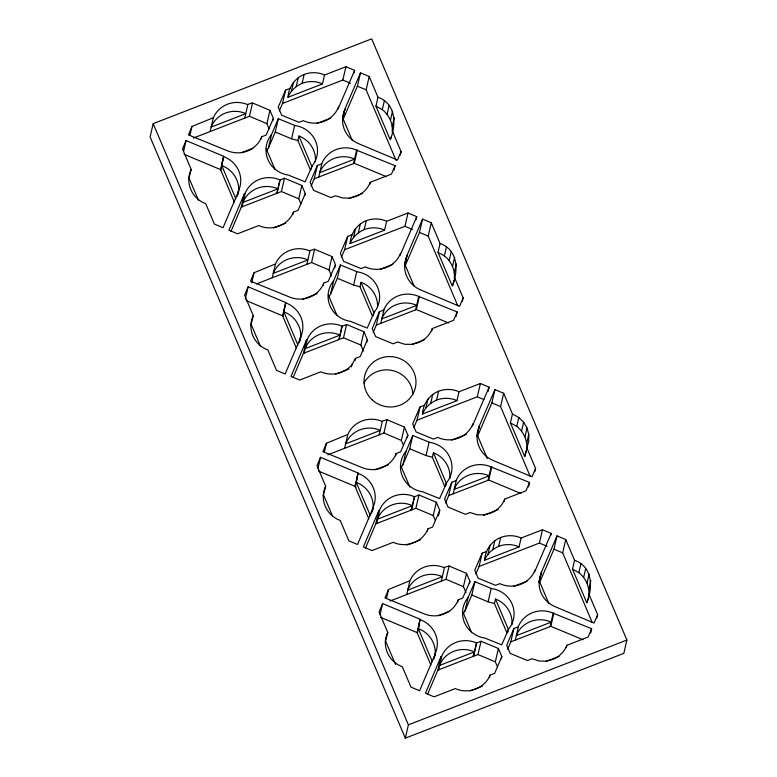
<?xml version="1.0" encoding="UTF-8"?>
<svg xmlns="http://www.w3.org/2000/svg" width="777" height="777" viewBox="0 0 777 777"><rect width="100%" height="100%" fill="white"/><g stroke="black" fill="none" stroke-linecap="round" stroke-linejoin="round"><path stroke-width="1.17" d="M322.484 83.906L287.995 97.29C290.413 90.89 295.872 86.033 302.107 83.343A26.029 25.175 13 0 1 321.989 83.615L322.484 83.906L324.533 75.029L345.92 66.725L354.633 70.396L354.118 72.611M287.995 97.29C288.578 87.286 294.745 78.137 304.157 74.466A26.029 25.175 13 0 1 324.038 74.747L324.533 75.029M384.576 230.157L350.087 243.541C352.505 237.15 357.964 232.284 364.19 229.603A26.029 25.175 13 0 1 384.081 229.875L384.576 230.157L386.625 221.29L408.012 212.985L416.725 216.657L415.957 219.978M350.087 243.541C350.66 233.547 356.837 224.398 366.239 220.726A26.029 25.175 13 0 1 386.13 220.998L386.625 221.29M456.954 400.66L422.465 414.044C424.883 407.653 430.341 402.787 436.577 400.097A26.029 25.175 13 0 1 456.458 400.378L456.954 400.66L459.003 391.783L480.39 383.488L489.102 387.16L488.082 391.589M422.465 414.044C423.047 404.05 429.215 394.901 438.626 391.229A26.029 25.175 13 0 1 458.508 391.501L459.003 391.783M519.046 546.921L484.557 560.304C486.975 553.914 492.433 549.048 498.659 546.357A26.029 25.175 13 0 1 518.55 546.639L519.046 546.921L521.095 538.043L542.482 529.749L551.194 533.411L550.679 535.635M484.557 560.304C485.13 550.31 491.307 541.151 500.709 537.48A26.029 25.175 13 0 1 520.6 537.762L521.095 538.043M235.829 198.718L221.843 165.773L222.853 159.596M297.912 344.978L283.926 312.033L284.945 305.856M370.299 515.472L356.313 482.527L357.323 476.35M432.381 661.732L418.395 628.787L419.415 622.61M153.176 123.64L150.097 136.956L405.322 738.15L623.824 653.36L626.903 640.044L371.678 38.85L153.176 123.64L408.391 724.834L405.322 738.15M183.489 151.641L186.053 140.55L223.621 156.264L220.814 170.212M189.918 135.344L191.968 126.466L213.393 117.686A26 25.146 13 0 1 247.3 104.497L252.535 102.962L269.949 110.324L273.387 118.405L272.873 120.62M188.724 179.099L191.21 169.493L182.517 148.961L186.053 140.55M210.149 131.536L213.219 118.221M234.333 202.059L220.551 169.58L223.621 156.264M244.736 118.114L247.805 104.798M193.376 138.044L249.456 116.278L252.535 102.962M237.063 196.484L238.792 190.19A26.029 25.175 13 0 0 224.718 157.051L223.893 156.896M237.752 194.697L238.345 190.938M230.983 231.361L241.307 207.119L244.376 193.803L245.347 192.813A25.971 25.126 13 0 1 279.225 179.662L279.866 180.031L284.489 178.234L301.855 185.47L305.283 193.551L304.769 195.775M245.153 193.502L242.084 206.808L242.269 206.119M261.101 139.034L261.616 136.82L266.152 135.052L273.387 118.405M269.027 128.691L266.88 123.64L269.949 110.324M267.016 150.155L268.473 147.853L271.542 134.547L278.331 118.706L295.114 125.583A25.816 24.971 13 0 1 312.208 165.851L305.138 181.837L288.403 175.087A25.816 24.971 13 0 1 271.309 134.819L271.542 134.547M268.473 147.853L275.252 132.022L278.331 118.706M279.302 110.878L282.527 103.448L285.596 90.132L290.044 88.413M291.433 91.132L293.483 82.265M245.328 299.009L248.145 286.81L285.713 302.525L282.906 316.472M296.231 86.548L298.281 77.671M251.758 282.711L254.06 272.727L275.485 263.947A26 25.146 13 0 1 309.382 250.757L314.627 249.223L332.041 256.585L335.47 264.666L334.702 267.997M302.107 83.343L304.157 74.466M279.866 180.031L276.787 193.347L276.146 192.978M277.059 193.24L280.138 179.924M310.324 169.774L297.892 140.501L291.569 138.811L294.638 125.495M241.307 207.119L281.41 191.55L284.489 178.234M250.816 325.349L253.302 315.753L244.609 295.221L248.145 286.81M297.892 140.501L298.922 136.062L299.563 136.237A25.816 24.971 13 0 1 315.384 161.752M272.241 277.797L275.311 264.481M292.929 214.326L293.434 212.111L298.096 210.305L305.283 193.551M300.922 203.836L298.786 198.786L301.855 185.47M311.004 169.677L311.771 166.356M296.425 348.31L282.634 315.841L285.713 302.525M311.101 186.15L314.238 178.817L317.317 165.501L321.804 163.762L321.999 163.063A26.029 25.175 13 0 1 355.944 149.893L395.075 165.686L394.056 170.124M318.735 177.078L321.804 163.762M282.527 103.448L342.842 80.041L345.92 66.725M337.927 109.227L354.633 70.396M306.828 264.374L309.897 251.058M342.54 119.211L344.842 109.227L360.479 72.853L369.192 76.525L377.991 97.242L375.942 106.109L390.239 139.802C396.416 124.728 396.212 103.662 377.991 97.242M342.482 119.415L344.842 109.227M256.575 283.867L311.548 262.539L314.627 249.223M343.191 119.231L357.401 86.169L360.479 72.853M299.145 342.744L300.884 336.451A26.029 25.175 13 0 0 286.81 303.302L285.975 303.156M299.844 340.957L300.427 337.199M293.075 377.622L303.389 353.37L306.468 340.064L307.43 339.073A25.971 25.126 13 0 1 341.307 325.922L341.948 326.291L346.581 324.495L363.947 331.73L367.375 339.811L366.861 342.035M307.245 339.763L304.166 353.069L304.361 352.379M396.144 160.567L366.122 89.831L369.192 76.525M323.193 285.295L323.708 283.071L328.244 281.313L335.47 264.666M331.546 275.961L328.972 269.901L332.041 256.585M353.525 163.588L356.604 150.272M314.238 178.817L354.254 163.296L357.333 149.99M328.506 297.426L330.555 294.114L333.634 280.798L340.423 264.967L357.206 271.843A25.816 24.971 13 0 1 374.3 312.101L367.22 328.098L350.485 321.348A25.816 24.971 13 0 1 333.391 281.08L333.634 280.798M330.555 294.114L337.344 278.273L340.423 264.967M341.394 257.138L344.619 249.708L347.688 236.393L352.136 234.673M392.249 131.954C393.133 123.368 388.966 114.918 382.303 109.615L384.343 100.748M353.525 237.393L355.575 228.525M358.323 232.809L360.373 223.931M369.697 184.547L370.202 182.323L391.482 174.067L395.075 165.686M387.092 114.345L389.141 105.468M341.948 326.291L338.879 339.607L338.238 339.238M364.19 229.603L366.239 220.726M339.151 339.5L342.22 326.185M390.491 120.085L392.54 111.208M372.416 316.035L359.984 286.762L353.652 285.072L356.73 271.756M303.389 353.37L343.502 337.81L346.581 324.495M392.249 126.466L394.298 117.599M317.958 468.405L320.522 457.313L358.09 473.028L355.283 486.965L356.119 487.121M359.984 286.762L361.014 282.323L361.655 282.498A25.816 24.971 13 0 1 377.544 306.925M324.388 452.097L326.437 443.23L347.863 434.45A26 25.146 13 0 1 381.769 421.26L387.004 419.726L404.419 427.088L407.857 435.169L407.342 437.383M351.457 366.861L351.971 364.636L355.526 358.372L360.188 356.556L367.375 339.811M400.33 155.002L401.097 151.67L392.288 130.934M323.193 495.852L325.68 486.247L316.987 465.714L320.522 457.313M355.011 360.586L355.526 358.372M363.442 351.107L360.868 345.046L363.947 331.73M373.096 315.938L373.863 312.607M344.619 448.29L347.688 434.984M373.183 332.41L376.33 325.077L379.399 311.762L383.896 310.023L384.091 309.324A26.029 25.175 13 0 1 418.036 296.154L457.167 311.946L456.148 316.385M380.817 323.329L383.896 310.023M344.619 249.708L404.934 226.301L408.012 212.985M400.019 255.478L416.725 216.657M404.632 265.472L406.934 255.487L422.562 219.114L431.284 222.785L440.073 243.492L438.024 252.37L452.331 286.062C458.508 270.988 458.304 249.922 440.073 243.492M404.564 265.676L406.934 255.487M368.803 518.813L355.021 486.334L358.09 473.028M405.283 265.491L419.493 232.43L422.562 219.114M379.205 434.877L382.274 421.561M457.76 305.72L428.205 236.091L431.284 222.785M327.845 454.807L383.925 433.042L387.004 419.726M415.617 309.838L418.686 296.532M376.33 325.077L416.346 309.557L419.415 296.241M371.532 513.247L373.261 506.944A26.029 25.175 13 0 0 359.188 473.805L358.362 473.659M372.222 511.451L372.814 507.702M365.452 548.125L375.777 523.873L378.846 510.557L379.817 509.566A25.971 25.126 13 0 1 413.694 496.425L414.335 496.794L418.958 494.998L436.324 502.233L439.753 510.314L438.471 515.86M379.623 510.256L376.554 523.572L376.738 522.882M395.571 455.798L396.085 453.574L400.621 451.816L407.857 435.169M403.496 445.444L401.35 440.394L404.419 427.088M454.331 278.215C455.225 269.629 451.058 261.179 444.386 255.876L446.435 246.999M431.779 330.808L432.294 328.584L453.574 320.318L457.167 311.946M449.184 260.596L451.233 251.729M401.486 466.919L402.942 464.617L406.012 451.301L412.801 435.47L429.584 442.346A25.816 24.971 13 0 1 446.678 482.604L439.607 498.601L422.873 491.851A25.816 24.971 13 0 1 405.779 451.583L406.012 451.301M402.942 464.617L409.722 448.776L412.801 435.47M413.772 427.632L416.996 420.211L420.066 406.895L424.514 405.167M452.573 266.346L454.623 257.469M454.331 272.727L456.381 263.85M425.903 407.896L427.952 399.019M380.05 614.665L382.614 603.574L420.182 619.279L417.375 633.226M430.701 403.312L432.75 394.434M386.48 598.358L388.529 589.49L409.955 580.701A26 25.146 13 0 1 443.852 567.521L449.096 565.986L466.511 573.348L469.939 581.419L469.434 583.644M414.335 496.794L411.256 510.101L410.615 509.741M436.577 400.097L438.626 391.229M411.528 510.003L414.607 496.688M444.794 486.528L432.362 457.255L426.039 455.575L429.108 442.259M462.412 301.262L463.179 297.931L454.38 277.185M375.777 523.873L415.88 508.313L418.958 494.998M385.285 642.113L387.772 632.507L379.079 611.975L382.614 603.574M432.362 457.255L433.391 452.816L434.032 453.001A25.816 24.971 13 0 1 449.854 478.515M406.711 594.551L409.78 581.245M427.399 531.089L427.904 528.865L432.566 527.059L439.753 510.314M435.392 520.6L433.255 515.549L436.324 502.233M445.474 486.441L446.241 483.109M445.571 502.913L448.708 495.58L451.787 482.264L456.274 480.516L456.468 479.827A26.029 25.175 13 0 1 490.413 466.656L529.545 482.449L528.525 486.888M430.895 665.073L417.103 632.595L420.182 619.279M453.205 493.832L456.274 480.516M416.996 420.211L477.311 396.804L480.39 383.488M472.397 425.981L489.102 387.16M441.297 581.128L444.366 567.822M477.525 433.751L479.312 425.981L494.949 389.617L503.661 393.279L512.461 413.995L510.411 422.873L524.708 456.565L526.427 450.874M476.952 436.179L479.312 425.981M389.928 601.068L446.017 579.302L449.096 565.986M477.661 435.994L491.87 402.923L494.949 389.617M433.615 659.508L435.353 653.204A26.029 25.175 13 0 0 421.28 620.065L420.444 619.91M434.314 657.711L434.897 653.952M427.544 694.385L437.859 670.133L440.938 656.818L441.899 655.827A25.971 25.126 13 0 1 475.777 642.686L476.418 643.055L481.05 641.258L498.416 648.494L501.845 656.575L501.33 658.789M441.715 656.516L438.636 669.832L438.83 669.143M530.147 476.223L500.592 406.594L503.661 393.279M457.663 602.049L458.177 599.834L462.713 598.076L469.939 581.419M466.015 592.715L463.442 586.654L466.511 573.348M487.995 480.341L491.064 467.026M448.708 495.58L488.723 480.06L491.802 466.744M463.578 613.17L465.025 610.877L468.104 597.562L474.893 581.72L491.676 588.597A25.816 24.971 13 0 1 508.77 628.865L501.689 644.852L484.955 638.102A25.816 24.971 13 0 1 467.861 597.843L468.104 597.562M465.025 610.877L471.814 595.036L474.893 581.72M475.864 573.892L479.088 566.472L482.158 553.156L486.606 551.427M526.719 449.815C527.768 440.88 523.815 431.895 516.773 426.379L518.813 417.502L512.461 413.995M487.995 554.156L490.044 545.279M492.793 549.572L494.842 540.695M504.166 501.301L504.671 499.087L525.951 490.821L529.545 482.449M521.561 431.099L523.611 422.222L518.813 417.502M476.418 643.055L473.348 656.361L472.707 655.992M498.659 546.357L500.709 537.48M473.62 656.254L476.69 642.948M524.961 436.849L527.01 427.972L523.611 422.222M506.886 632.789L494.454 603.515L488.121 601.825L491.2 588.519M437.859 670.133L477.972 654.574L481.05 641.258M526.719 443.23L528.768 434.353L527.01 427.972M524.708 456.565L528.768 440.938L528.768 434.353M494.454 603.515L495.483 599.077L496.124 599.261A25.816 24.971 13 0 1 511.946 624.776M534.799 471.756L535.567 468.434L526.757 447.688M489.481 677.35L489.996 675.126L494.658 673.319L501.845 656.575M497.484 666.86L495.337 661.81L498.416 648.494M507.566 632.701L508.333 629.37M507.653 649.164L510.8 641.831L513.869 628.525L518.366 626.777L518.56 626.087A26.029 25.175 13 0 1 552.505 612.907L591.637 628.71L590.617 633.148M515.287 640.093L518.366 626.777M479.088 566.472L539.403 543.065L542.482 529.749M534.489 572.241L551.194 533.411M539.102 582.226L541.404 572.241L557.031 535.877L565.753 539.539L574.543 560.256L572.494 569.133L586.8 602.826C592.977 587.752 592.773 566.686 574.543 560.256M539.034 582.439L541.404 572.241M539.753 582.255L553.962 549.184L557.031 535.877M592.229 622.474L562.674 552.855L565.753 539.539M510.8 641.831L550.087 626.602L553.156 613.286M550.087 626.602L550.815 626.32L553.884 613.004M588.801 596.076C589.86 587.14 585.907 578.156 578.855 572.639L580.905 563.762M566.248 647.562L566.763 645.347L588.043 637.082L591.637 628.71M583.653 577.36L585.703 568.482M587.043 583.109L589.092 574.232M588.801 589.49L590.85 580.613M596.882 618.016L597.649 614.694L588.849 593.949M293.434 212.111C288.403 225.408 271.484 231.556 258.799 225.553L237.539 233.799L228.894 230.177L244.376 193.803M370.202 182.323L370.007 183.032A26.029 25.175 13 0 1 355.953 196.484L349.397 198.096L342.618 197.999L335.586 195.746L330.924 197.562L313.558 190.346L310.13 182.265L317.317 165.501M390.491 139.384L391.074 137.276M432.294 328.584L432.099 329.293A26.029 25.175 13 0 1 418.045 342.744L411.489 344.357L404.71 344.26L397.678 342.006L393.007 343.813L375.65 336.606L372.222 328.525L379.399 311.762M452.583 285.645L454.04 280.371M427.904 528.865C422.873 542.171 405.953 548.319 393.269 542.307L372.008 550.563L363.364 546.94L378.846 510.557M504.671 499.087L504.477 499.796A26.029 25.175 13 0 1 490.423 513.238L483.867 514.85L477.088 514.762L470.056 512.509L465.394 514.316L448.028 507.099L444.599 499.019L451.787 482.264M489.996 675.126C484.955 688.432 468.036 694.58 455.361 688.568L434.09 696.823L425.456 693.191L440.938 656.818M566.763 645.347L566.569 646.056A26.029 25.175 13 0 1 552.515 659.498L545.959 661.11L539.18 661.023L532.148 658.76L527.476 660.576L510.12 653.36L506.691 645.279L513.869 628.525M587.053 602.408L588.51 597.124M261.616 136.82L261.383 137.597A26 25.146 13 0 1 227.476 150.787L188.432 134.887L191.968 126.466M323.708 283.071L323.465 283.858A26 25.146 13 0 1 289.568 297.047L250.524 281.148L254.06 272.727M396.085 453.574L395.852 454.36A26 25.146 13 0 1 361.946 467.54L322.902 451.651L326.437 443.23M458.177 599.834L457.935 600.621A26 25.146 13 0 1 424.038 613.801L384.994 597.901L388.529 589.49M338.442 107.003L338.112 107.886A26.029 25.175 13 0 1 304.166 121.057L303.38 120.61L298.98 122.319L281.662 115.19L278.234 107.109L285.596 90.132M400.534 253.263L400.194 254.137A26.029 25.175 13 0 1 366.249 267.317L365.472 266.87L361.072 268.58L343.745 261.451L340.316 253.37L347.688 236.393M472.911 423.766L472.581 424.64A26.029 25.175 13 0 1 438.636 437.81L437.849 437.364L433.449 439.073L416.132 431.954L412.704 423.873L420.066 406.895M535.003 570.027L534.663 570.901A26.029 25.175 13 0 1 500.718 584.071L499.941 583.624L495.541 585.334L478.214 578.214L474.786 570.133L482.158 553.156M238.52 191.365L223.048 227.729L214.423 224.106L205.701 203.593L204.846 203.36A26.029 25.175 13 0 1 190.773 170.221L191.21 169.493M300.612 337.626L285.14 373.98L276.515 370.367L267.793 349.854L266.938 349.621A26.029 25.175 13 0 1 252.865 316.482L253.302 315.753M306.468 340.064L290.986 376.437L299.631 380.06L320.891 371.804C331.381 376.622 344.648 373.62 351.971 364.636M372.989 508.129L357.517 544.483L348.892 540.87L340.171 520.357L339.316 520.114A26.029 25.175 13 0 1 325.242 486.975L325.68 486.247M435.081 654.389L419.609 690.743L410.984 687.13L402.263 666.617L401.408 666.375A26.029 25.175 13 0 1 387.334 633.236L387.772 632.507M401.097 151.67L397.503 160.043L358.595 143.687A26.029 25.175 13 0 1 344.532 110.538L345.037 109.683M463.179 297.931L459.586 306.303L420.687 289.938A26.029 25.175 13 0 1 406.614 256.798L407.129 255.944M535.567 468.434L531.973 476.806L493.065 460.44A26.029 25.175 13 0 1 479.001 427.301L479.506 426.447M597.649 614.694L594.055 623.067L555.157 606.701A26.029 25.175 13 0 1 541.083 573.562L541.598 572.707M241.521 152.69L252.797 148.32M317.171 123.339L330.74 118.075M273.514 227.923L285.8 223.154M349.067 198.601L362.538 193.376M302.486 299.388L317.142 293.696M380.39 269.163L392.822 264.335M335.596 374.184L349.009 368.978M412.276 344.425L424.63 339.636M374.864 469.891L388.393 464.636M451.641 440.103L466.336 434.392M406.866 545.114L420.27 539.908M483.537 515.365L498.135 509.702M438.082 615.714L449.359 611.334M513.723 586.363L527.292 581.089M470.066 690.938L482.362 686.169M545.629 661.625L559.1 656.4M408.391 724.834L626.903 640.044M221.843 165.773L222.669 165.919A26.029 25.175 13 0 1 238.49 192.725M283.926 312.033L284.761 312.179A26.029 25.175 13 0 1 300.709 337.908M356.313 482.527L357.138 482.682A26.029 25.175 13 0 1 372.96 509.489M418.395 628.787L419.23 628.943A26.029 25.175 13 0 1 435.052 655.749M375.942 106.109L382.303 109.615M438.024 252.37L444.386 255.876M510.411 422.873L516.773 426.379M572.494 569.133L578.855 572.639M354.254 163.296L386.451 176.69M275.252 132.022L291.569 138.811M281.41 191.55L298.786 198.786M416.346 309.557L448.543 322.95M337.344 278.273L353.652 285.072M343.502 337.81L360.868 345.046M488.723 480.06L520.92 493.453M409.722 448.776L426.039 455.575M415.88 508.313L433.255 515.549M550.815 626.32L583.012 639.714M471.814 595.036L488.121 601.825M477.972 654.574L495.337 661.81M184.081 154.322L220.551 169.58M246.173 300.582L282.634 315.841M318.551 471.085L355.021 486.334M380.643 617.346L417.103 632.595M342.842 80.041L350.466 83.246M357.401 86.169L366.122 89.831M404.934 226.301L412.558 229.506M419.493 232.43L428.205 236.091M477.311 396.804L483.848 399.553M491.87 402.923L500.592 406.594M539.403 543.065L547.027 546.27M553.962 549.184L562.674 552.855M249.456 116.278L266.88 123.64M311.548 262.539L328.972 269.901M383.925 433.042L401.35 440.394M446.017 579.302L463.442 586.654M342.987 118.56L352.379 140.666M405.079 264.821L413.995 285.829M477.457 435.324L487.315 458.537M539.549 581.584L548.931 603.69M298.922 136.062L311.81 166.424M361.014 282.323L373.902 312.675M433.391 452.816L446.28 483.177M495.483 599.077L508.372 629.438M266.229 148.747L274.971 169.347M328.321 295.007L337.063 315.608M400.699 465.51L409.906 487.189M462.791 611.771L471.532 632.371M189.161 178.37L198.514 200.369M251.253 324.621L260.606 346.629M323.63 495.124L332.517 516.025M385.722 641.384L395.542 664.49M363.947 383.012A26.029 25.175 13 0 1 392.686 370.59A26.029 25.175 13 0 1 412.898 394.483M243.298 201.69L243.104 202.379L277.816 188.908L277.175 188.539A25.971 25.126 13 0 0 243.298 201.69M319.949 171.94L319.755 172.64L354.555 159.149L353.894 158.77A26.029 25.175 13 0 0 319.949 171.94M305.38 347.941L305.196 348.63L339.899 335.169L339.267 334.8A25.971 25.126 13 0 0 305.38 347.941M382.041 318.201L381.847 318.891L416.637 305.4L415.986 305.031A26.029 25.175 13 0 0 382.041 318.201M377.768 518.444L377.573 519.133L412.286 505.672L411.645 505.303A25.971 25.126 13 0 0 377.768 518.444M454.419 488.704L454.224 489.393L489.024 475.903L488.364 475.524A26.029 25.175 13 0 0 454.419 488.704M439.85 664.704L439.665 665.394L474.368 651.922L473.727 651.563A25.971 25.126 13 0 0 439.85 664.704M516.511 634.955L516.317 635.654L551.107 622.163L550.456 621.785A26.029 25.175 13 0 0 516.511 634.955M211.344 126.564L211.169 127.098L245.755 113.675L245.25 113.374A26 25.146 13 0 0 211.344 126.564M273.436 272.824L273.261 273.358L307.847 259.936L307.333 259.635A26 25.146 13 0 0 273.436 272.824M345.814 443.317L345.639 443.861L380.225 430.439L379.72 430.137A26 25.146 13 0 0 345.814 443.317M407.906 589.578L407.731 590.112L442.317 576.699L441.802 576.398A26 25.146 13 0 0 407.906 589.578M372.368 400.038A26.029 25.175 13 0 0 415.345 387.723A26.029 25.175 13 0 0 382.323 357.585A26.029 25.175 13 0 0 372.368 400.038"/></g></svg>
